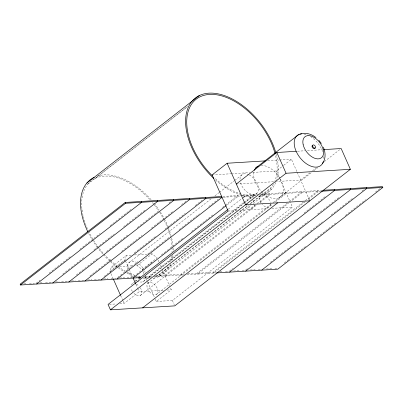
<?xml version="1.0" encoding="UTF-8"?>
<svg xmlns="http://www.w3.org/2000/svg" width="403" height="403" viewBox="0 0 403 403"><rect width="100%" height="100%" fill="white"/><g stroke="black" fill="none" stroke-linecap="round" stroke-linejoin="round"><path stroke-width="0.3" stroke-dasharray="2.02 1.51" d="M110.729 273.179L109.969 271.466L111.344 267.113L126.351 255.442L131.373 255.134M126.351 255.442L124.975 259.794L109.969 271.466M95.032 178.484L187.702 106.407M87.819 184.126L187.919 106.271M36.23 283.173L40.194 280.09M49.116 273.153L70.918 256.197M79.839 249.256L100.156 233.453M110.069 225.745L131.872 208.789M62.717 274.09L84.519 257.134M93.934 249.81L114.256 234.007M123.671 226.682L145.473 209.726M76.318 275.027L98.12 258.071M106.548 251.517L127.857 234.944M137.272 227.619L159.074 210.663M168.988 202.956L170.474 201.797M89.919 275.964L111.722 259.008M121.635 251.301L141.952 235.498M151.367 228.174L172.68 211.6M181.597 204.664L186.06 201.193M104.014 276.518L125.328 259.945M134.244 253.008L156.052 236.047M164.973 229.111L185.289 213.308M195.198 205.601L202.14 200.205M128.678 262.958L210.991 198.936M214.95 195.848L218.925 192.765M219.413 192.377L234.299 180.806M234.783 180.423L242.717 174.252M117.621 277.455L137.937 261.653M147.846 253.945L169.653 236.984M179.068 229.665L199.384 213.862M208.804 206.538L218.219 199.213M137.07 265.532L152.077 253.86L157.135 257.814L142.128 269.486L137.07 265.532L135.816 265.607M152.032 262.207L132.708 277.239L127.141 277.581M161.452 254.882L183.254 237.921M191.677 231.372L212.986 214.799M222.406 207.474L224.879 205.545M225.378 205.162L237.765 195.526L238.133 196.357L226.738 205.223M252.706 172.419L276.433 170.958L283.213 165.688M283.697 165.311L291.445 159.286L296.991 171.804M135.05 281.687L131.579 284.387A7.113 4.292 52.1 0 1 133.61 283.41M135.438 281.385L138.028 279.375M228.169 209.263L242.656 197.999M243.15 197.611L245.024 196.15M243.437 202.628L148.788 276.246L149.155 277.078L243.805 203.46M243.936 202.246L253.845 194.538L254.212 195.369L244.304 203.077M143.206 281.601L243.87 203.308M244.354 202.926L257.25 192.896M147.659 283.395L247.825 205.49M250.198 203.646L261.104 195.158M158.706 275.103L248.404 205.339M250.666 203.55L270.987 187.748M119.812 303.711L124.139 303.444L139.151 291.772L163.265 290.291M159.497 276.297L251.175 204.996M253.124 203.45L271.954 188.806M164.867 275.259L255.059 205.112M257.038 203.565L269.924 193.546L270.292 194.377L259.391 202.855M140.249 295.51L256.419 205.167M310.033 172.751L300.643 180.055L276.292 181.552M312.506 170.827L316.461 167.754M324.365 161.603L339.684 149.689M278.926 197.873L312.038 172.121M313.912 170.655L317.861 167.583M271.138 204.12L180.947 274.267L181.315 275.098M273.118 202.578L286.004 192.558M156.329 294.517A7.113 4.292 52.1 0 0 153.886 284.024A7.113 4.292 52.1 0 0 147.09 287.294A7.113 4.292 52.1 0 0 156.329 294.517L272.499 204.18M275.471 201.868L286.372 193.39M155.286 299.182L156.299 301.464L171.305 289.792L169.789 286.367M287.218 203.132L197.027 273.279L197.394 274.111L288.578 203.188M289.198 201.591L302.084 191.566L302.452 192.397L291.55 200.875M156.299 301.464L172.378 300.477L292.447 207.092L290.669 203.077M303.298 202.14L213.106 272.287L213.474 273.118L305.152 201.812M305.278 200.598L318.163 190.579L318.531 191.41L307.63 199.888M229.68 270.912L233.151 268.217M243.059 260.504L264.867 243.548M274.282 236.223L295.59 219.65M304.013 213.101L325.82 196.14M245.759 269.924L248.238 267.995M256.661 261.441L278.468 244.485M287.883 237.16L308.199 221.358M317.614 214.038L339.422 197.077M270.262 262.383L292.069 245.422M301.978 237.715L322.299 221.912M331.216 214.975L353.023 198.014M361.944 191.077L363.924 189.536M284.362 262.932L305.67 246.359M314.592 239.422L336.394 222.461M345.316 215.524L365.632 199.722M375.546 192.014L380.004 188.544M297.454 151.226L304.95 150.767M307.449 150.611L322.435 149.689M267.713 160.747L278.952 160.056M279.576 160.016L291.445 159.286M212.114 174.917L230.848 173.764M231.473 173.728L249.583 172.61M236.329 184.015L273.793 181.708M222.924 196.437L241.478 195.299M242.097 195.259L258.177 194.271M260.65 194.12L322.491 190.312M223.292 197.269L240.606 196.206M243.08 196.054L256.686 195.213M259.159 195.062L321.005 191.254M228.128 211.051L237.493 210.477M239.992 210.321L268.091 208.593M271.839 208.361L292.447 207.092M134.511 254.938L147.684 254.127M150.823 253.935L152.077 253.86M111.344 267.113L116.991 266.766M119.5 266.61L132.678 265.799M23.863 283.934L26.336 283.783M29.429 283.591L34.376 283.289M39.942 282.946L42.416 282.795M45.504 282.604L51.07 282.261M55.402 281.994L59.11 281.768M61.583 281.616L67.15 281.274M71.482 281.007L75.19 280.775M78.283 280.589L83.849 280.246M87.562 280.014L91.889 279.747M94.362 279.596L99.929 279.254M103.642 279.027L107.969 278.76M111.062 278.569L116.009 278.266M119.721 278.035L124.668 277.732M135.801 277.047L140.128 276.78M145.695 276.438L152.495 276.02M155.588 275.828L184.655 274.04M187.748 273.849L216.194 272.096M219.907 271.869L222.38 271.718M225.473 271.526L229.186 271.3M233.513 271.033L239.08 270.69M242.173 270.499L245.266 270.307M250.213 270.005L255.159 269.698M258.252 269.511L261.346 269.32M266.292 269.013L271.859 268.67M274.947 268.484L276.806 268.368M144.209 277.38L151.629 276.926M154.102 276.775L183.788 274.947M186.881 274.755L215.948 272.967M166.978 290.059L171.305 289.792M109.299 304.361L116.099 303.943M297.243 172.373L309.847 200.82M276.433 170.958L279.737 178.418M279.994 178.987L290.412 202.508M158.147 260.096L158.908 261.809M160.424 265.239L161.946 268.665M162.197 269.234L169.537 285.798M172.378 300.477L174.292 304.794M142.128 269.486L142.889 271.199M143.141 271.768L144.153 274.055M145.166 276.337L147.443 281.48M147.694 282.05L155.034 298.613M125.484 260.932L129.025 268.932M129.277 269.501L132.567 276.926M135.856 284.347L137.378 287.777M137.63 288.346L139.151 291.772M110.981 273.748L113.006 278.317M120.598 295.449L122.875 300.593M123.127 301.162L124.139 303.444M249.281 174.912A11.924 7.194 52.1 0 1 258.474 188.095A11.924 7.194 52.1 0 1 250.817 194.08A11.924 7.194 52.1 0 1 240.289 181.944M239.981 179.39A11.924 7.194 52.1 0 1 248.797 174.68M140.279 287.717A7.113 4.292 52.1 0 1 140.869 295.092A7.113 4.292 52.1 0 1 133.998 293.394M132.431 291.49A7.113 4.292 52.1 0 1 131.01 288.286M136.375 284.09A7.113 4.292 52.1 0 1 139.136 286.251M254.444 204.895A7.113 4.292 52.1 0 1 246.137 205.409M243.588 197.883A7.113 4.292 52.1 0 1 251.699 198.704M252.842 200.17A7.113 4.292 52.1 0 1 254.263 203.374M270.524 203.908A7.113 4.292 52.1 0 1 262.217 204.417M261.079 202.956A7.113 4.292 52.1 0 1 262.252 194.871A7.113 4.292 52.1 0 1 270.342 202.387M145.946 276.463A11.924 7.194 52.1 0 1 137.614 281.385M136.647 280.941A11.924 7.194 52.1 0 1 134.249 279.39M132.018 277.319A11.924 7.194 52.1 0 1 128.643 272.196M127.726 269.491A11.924 7.194 52.1 0 1 136.718 262.459M139.111 264.005A11.924 7.194 52.1 0 1 144.198 270.126M144.722 271.204A11.924 7.194 52.1 0 1 145.156 272.292M167.965 266.569A58.163 35.096 52.1 0 1 154.248 276.705M150.581 277.345A58.163 35.096 52.1 0 1 144.007 277.335M140.284 276.77A58.163 35.096 52.1 0 1 137.267 276.055M134.95 275.355A58.163 35.096 52.1 0 1 126.698 271.874M125.681 271.335A58.163 35.096 52.1 0 1 117.998 266.554M117.495 266.192A58.163 35.096 52.1 0 1 110.8 260.801M110.336 260.388A58.163 35.096 52.1 0 1 99.032 248.167M98.659 247.684A58.163 35.096 52.1 0 1 93.113 239.594M92.786 239.055A58.163 35.096 52.1 0 1 89.189 232.501M87.396 228.637A58.163 35.096 52.1 0 1 83.169 216.013M83.028 215.373A58.163 35.096 52.1 0 1 99.727 176.821A58.163 35.096 52.1 0 1 149.619 199.369M152.405 202.558A58.163 35.096 52.1 0 1 153.951 204.452M154.329 204.936A58.163 35.096 52.1 0 1 158.616 210.85M159.628 212.396A58.163 35.096 52.1 0 1 163.996 219.983M164.278 220.532A58.163 35.096 52.1 0 1 167.754 228.405M167.97 228.985A58.163 35.096 52.1 0 1 171.98 247.044M172.016 247.654A58.163 35.096 52.1 0 1 172.016 251.961M171.562 256.323A58.163 35.096 52.1 0 1 169.849 262.696M273.325 184.337A58.163 35.096 52.1 0 1 259.895 194.84M255.643 195.636A58.163 35.096 52.1 0 1 241.75 194.181M241.17 194.014A58.163 35.096 52.1 0 1 214.477 177.839M275.632 155.86A58.163 35.096 52.1 0 1 274.911 180.987M170.676 264.182A59.609 35.968 52.1 0 1 152.445 278.438M148.707 278.76A59.609 35.968 52.1 0 1 143.171 278.438M137.02 277.133A59.609 35.968 52.1 0 1 135.892 276.796M135.322 276.614A59.609 35.968 52.1 0 1 126.693 272.992M126.174 272.72A59.609 35.968 52.1 0 1 118.301 267.904M117.782 267.542A59.609 35.968 52.1 0 1 110.115 261.391M109.661 260.983A59.609 35.968 52.1 0 1 103.561 254.892M102.735 253.981A59.609 35.968 52.1 0 1 97.581 247.699M97.204 247.2A59.609 35.968 52.1 0 1 88.731 233.589M97.032 176.161A59.609 35.968 52.1 0 1 151.417 200.069M154.233 203.409A59.609 35.968 52.1 0 1 159.059 209.943M160.414 211.998A59.609 35.968 52.1 0 1 164.162 218.371M164.449 218.91A59.609 35.968 52.1 0 1 168.071 226.667M168.308 227.262A59.609 35.968 52.1 0 1 171.074 235.528M171.653 237.841A59.609 35.968 52.1 0 1 172.978 245.895M173.139 248.288A59.609 35.968 52.1 0 1 173.189 250.606M172.932 255.175A59.609 35.968 52.1 0 1 171.562 261.754M275.738 182.473A59.609 35.968 52.1 0 1 257.507 196.729M253.769 197.047A59.609 35.968 52.1 0 1 242.077 195.425M241.513 195.259A59.609 35.968 52.1 0 1 215.177 179.683M276.287 154.399A59.609 35.968 52.1 0 1 276.796 179.486M303.998 134.018A19.072 11.511 52.1 0 1 308.517 135.458M310.517 136.552A19.072 11.511 52.1 0 1 322.899 152.445M323.745 156.435A19.072 11.511 52.1 0 1 323.77 159.392M280.276 179.078A19.072 11.511 52.1 0 1 271.637 198.115A19.072 11.511 52.1 0 1 254.031 171.391M261.124 165.421A19.072 11.511 52.1 0 1 279.979 178.544"/><path stroke-width="0.6" d="M322.561 163.482C325.962 158.732 325.619 152.284 323.342 147.145M86.847 183.068L199.304 95.576M221.685 196.518L125.207 202.452L20.15 284.165L20.518 284.997L139.876 277.647M20.518 284.997L125.58 203.283L222.053 197.349L116.996 279.057M36.597 284.004L141.655 202.296L141.287 201.465M52.677 283.017L157.734 201.304L157.366 200.472M68.757 282.024L173.814 200.316L173.446 199.485M265.214 160.903L227.126 163.245L212.114 174.917L228.128 211.051L108.059 304.436L110.452 309.836L174.771 305.877L350.368 169.305L341.17 148.536L323.685 149.614M84.837 281.037L189.894 199.324L189.526 198.498M100.916 280.045L205.973 198.336L205.606 197.505M255.678 168.041L298.568 134.673M236.329 184.015L276.851 152.495L296.21 151.306M226.239 205.606L133.076 278.065L135.604 283.777M138.521 278.987L227.781 209.565M110.452 309.836L286.054 173.26L350.368 169.305M142.612 307.857L277.687 202.8M229.554 272.131L334.611 190.418L334.243 189.586M245.634 271.138L350.691 189.43L350.323 188.599M261.713 270.151L366.77 188.438L366.403 187.607M323.11 190.271L382.482 186.619L382.85 187.45L277.793 269.159L216.567 272.927M299.746 134.204C305.252 132.033 311.524 134.013 315.957 137.589M321.624 191.218L382.85 187.45M309.847 200.82L245.528 204.779L227.126 163.245M318.849 140.274L321.332 143.463M276.851 152.495L286.054 173.26M125.207 202.452L125.58 203.283M113.258 278.891L120.598 295.449M314.995 147.775A1.909 1.149 52.1 0 1 312.763 147.911A1.909 1.149 52.1 0 1 312.773 145.352M212.22 175.668A58.163 35.096 52.1 0 1 202.422 95.808A58.163 35.096 52.1 0 1 275.063 153.608M140.617 278.01A59.609 35.968 52.1 0 1 138.687 277.581M87.925 231.967A59.609 35.968 52.1 0 1 94.247 177.285M213.817 178.438A59.609 35.968 52.1 0 1 200.639 94.982A59.609 35.968 52.1 0 1 275.974 153.236M323.312 161.704A19.072 11.511 52.1 0 1 299.943 157.603A19.072 11.511 52.1 0 1 301.645 133.902M254.369 170.323A19.072 11.511 52.1 0 1 258.046 166.192M312.678 146.193A1.909 1.149 52.1 0 0 315.156 148.133A1.909 1.149 52.1 0 0 314.501 145.317A1.909 1.149 52.1 0 0 312.678 146.193M303.182 144.773A13.354 8.055 52.1 0 0 320.521 158.339A13.354 8.055 52.1 0 0 315.937 138.632A13.354 8.055 52.1 0 0 303.182 144.773"/></g></svg>
